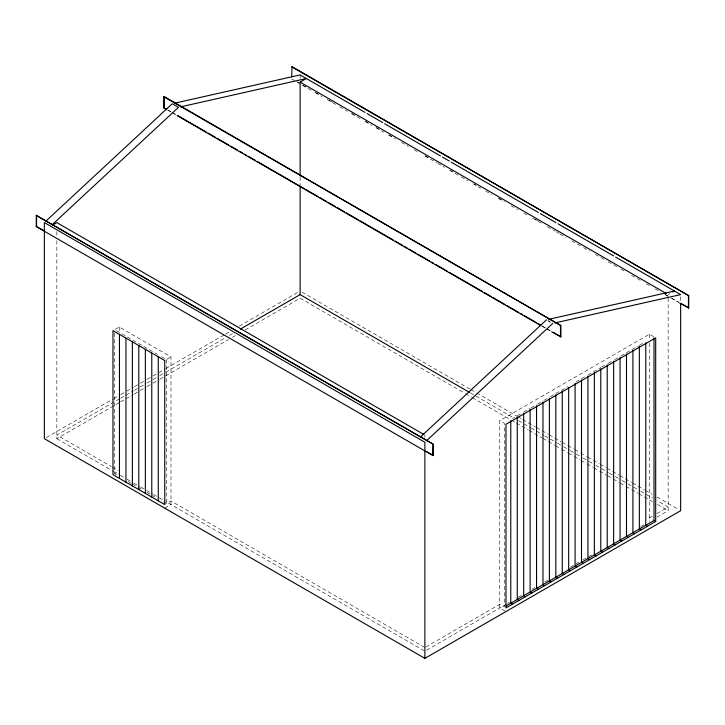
<?xml version="1.0" encoding="UTF-8"?>
<svg xmlns="http://www.w3.org/2000/svg" width="725" height="725" viewBox="0 0 725 725"><rect width="100%" height="100%" fill="white"/><g stroke="black" fill="none" stroke-linecap="round" stroke-linejoin="round"><path stroke-width="0.54" stroke-dasharray="3.62 2.72" d="M291.695 79.061L295.927 81.146M164.756 508.18L170.991 504.582L170.991 356.917L119.217 327.02L114.659 329.657L157.642 354.471M161.557 356.727L166.442 359.546L170.991 356.917M46.318 437.538L112.955 399.067M113.934 398.505L119.815 395.107M120.794 394.545L125.697 391.718M126.676 391.147L133.536 387.186M134.515 386.624L139.408 383.797M140.396 383.226L146.269 379.837M147.248 379.266L152.15 376.438M153.129 375.876L164.892 369.088M165.871 368.517L224.668 334.578M225.647 334.007L229.562 331.742M239.368 326.087L299.144 291.577M119.616 398.822L56.84 435.072L111.414 466.583M120.604 398.261L133.355 390.893M134.333 390.331L139.236 387.494M140.215 386.933L146.106 383.534M147.084 382.963L151.987 380.136M152.975 379.565L158.857 376.166M159.835 375.604L164.747 372.768M165.726 372.206L225.566 337.66M229.49 335.394L232.435 333.69M56.84 240.664L56.84 438.67L119.616 402.429M120.604 401.858L133.355 394.5M134.333 393.929L139.236 391.101M140.215 390.53L146.106 387.132M147.084 386.57L151.987 383.733M152.975 383.172L158.857 379.773M159.835 379.202L164.747 376.375M165.726 375.804L228.511 339.563M232.435 337.297L235.371 335.593M245.186 329.929L300.123 298.211L464.562 393.158M114.659 333.029L114.659 473.715L117.396 472.138M163.506 501.918L166.442 503.612L170.991 500.975L424.877 647.561M668.16 294.613L669.945 293.58M505.08 611.03L499.733 607.94L499.733 420.663L649.446 334.225L654.004 336.853M512.629 418.479L514.487 417.41M517.269 415.806L520.94 413.685M523.695 412.09L530.12 408.383M531.035 407.849L536.545 404.677M537.461 404.142L542.971 400.961M543.886 400.436L549.396 397.255M550.311 396.72L567.748 386.652M576.013 381.885L579.683 379.764M581.513 378.704L585.193 376.583M587.939 374.997L600.789 367.575M601.714 367.049L607.215 363.868M608.139 363.334L613.64 360.162M614.564 359.627L620.065 356.446M620.99 355.921L638.426 345.852M639.341 345.317L643.021 343.197M425.856 646.999L499.733 604.342L504.292 606.97L504.292 423.291L499.733 420.663M652.255 516.282L649.446 517.904L652.183 519.481M656.932 513.581L668.16 507.101L657.394 500.884M506.585 603.988L424.877 651.159L166.107 501.763M507.563 603.427L509.521 602.294M518.33 597.21L522.245 594.953M532.032 589.298L534.959 587.603M544.747 581.957L548.662 579.701M570.194 567.267L578.994 562.183M582.909 559.927L592.697 554.272M640.646 526.595L644.561 524.329M656.932 517.188L668.16 510.699L668.16 296.869M296.906 81.707L298.863 82.84M302.787 85.097L306.702 87.363M315.52 92.456L319.435 94.712M329.232 100.367L332.177 102.071M351.77 113.381L355.685 115.647M365.482 121.302L368.418 122.996M376.257 127.518L379.193 129.213M388.99 134.868L391.926 136.572M425.24 155.793L428.176 157.497M450.705 170.502L452.663 171.635M474.213 184.078L476.18 185.21M498.709 198.215L501.646 199.91M534.95 219.14L537.887 220.835M665.242 294.359L668.178 296.063M672.093 298.319L678.953 302.28M297.576 82.451L301.491 84.716M302.47 85.278L311.288 90.371M315.212 92.637L322.063 96.597M326.966 99.425L335.784 104.509M339.699 106.774L347.538 111.297M351.453 113.562L360.271 118.646M365.164 121.474L372.025 125.434M375.94 127.7L383.779 132.222M388.682 135.049L395.533 139.01M401.414 142.408L408.275 146.359M414.147 149.758L419.05 152.585M424.923 155.975L436.677 162.762M437.655 163.333L444.516 167.285M449.418 170.121L460.194 176.338M461.173 176.9L468.024 180.86M472.927 183.688L480.766 188.219M485.659 191.047L491.541 194.436M498.392 198.396L504.274 201.786M511.134 205.746L517.985 209.706M523.867 213.105L527.782 215.361M532.685 218.189L541.493 223.282M547.375 226.671L555.214 231.203M556.193 231.764L559.129 233.459M560.108 234.03L565.989 237.419M571.862 240.809L582.637 247.035M583.616 247.597L589.498 250.995M595.379 254.384L604.188 259.478M608.112 261.743L616.93 266.827M620.845 269.093L625.748 271.92M631.62 275.31L640.438 280.403M646.319 283.792L650.234 286.058M655.128 288.885L661.01 292.284M664.925 294.54L669.827 297.368M670.806 297.939L678.645 302.461M168.046 109.955L170.991 111.65M171.97 112.212L176.864 115.039M542.255 326.005L546.179 328.262M547.158 328.833L551.072 331.089M167.674 110.173L176.492 115.257M541.883 326.214L545.798 328.479M546.777 329.041L550.701 331.307M302.08 292.148L469.782 388.972M470.77 389.533L475.673 392.361M476.651 392.932L516.862 416.141M517.84 416.712L521.764 418.978M522.743 419.539L535.494 426.907M536.473 427.469L548.245 434.266M549.224 434.828L560.996 441.625M561.975 442.196L566.877 445.023M567.856 445.585L573.738 448.983M574.726 449.554L579.628 452.382M580.607 452.953L586.489 456.351M587.467 456.913L592.379 459.741M593.358 460.312L599.24 463.71M600.218 464.272L606.109 467.67M607.088 468.241L618.851 475.029M619.839 475.6L631.602 482.397M632.581 482.959L644.353 489.756M645.332 490.317L652.201 494.287M657.104 497.114L678.682 509.575M470.434 392.95L513.508 417.808M518.402 420.636L530.147 427.415M531.126 427.986L543.85 435.326M544.828 435.897L556.573 442.676M557.552 443.238L562.446 446.065M563.425 446.636L569.297 450.026M570.276 450.587L575.179 453.415M576.158 453.977L582.03 457.366M583.009 457.937L587.903 460.765M588.881 461.327L594.754 464.716M595.732 465.287L600.626 468.105M601.605 468.676L608.456 472.627M609.435 473.198L614.329 476.017M615.308 476.588L621.18 479.977M622.159 480.539L627.053 483.367M628.031 483.928L639.776 490.716M640.755 491.278L652.5 498.057M465.541 393.72L471.413 397.11M472.392 397.681L510.572 419.721M511.551 420.282L515.466 422.539M516.445 423.11L528.19 429.889M529.168 430.451L541.892 437.8M542.871 438.371L554.616 445.15M555.595 445.712L560.488 448.539M561.467 449.101L567.34 452.491M568.318 453.062L573.212 455.889M574.2 456.451L580.072 459.84M581.051 460.411L585.945 463.23M586.924 463.801L592.796 467.19M593.775 467.752L598.669 470.579M599.647 471.141L606.499 475.102M607.478 475.663L612.371 478.491M613.35 479.053L619.222 482.451M620.201 483.013L625.095 485.841M626.074 486.403L637.819 493.181M638.798 493.752L652.5 501.664M657.394 504.491L668.16 510.699M112.393 467.145L118.238 470.525M56.84 438.67L111.414 470.19M112.393 470.752L118.238 474.123M120.196 475.256L126.05 478.636M127.029 479.198L132.892 482.587M133.871 483.149L139.735 486.529M140.704 487.1L145.589 489.919M146.568 490.481L152.431 493.861M153.41 494.432L158.295 497.25M159.273 497.812L165.128 501.192M114.659 473.715L116.616 474.848M128.343 481.608L131.27 483.303M132.249 483.865L137.134 486.692M138.103 487.254L142.988 490.073M146.903 492.329L154.715 496.843M680.639 296.869L680.639 301.401M649.446 334.225L649.446 338.738M649.446 343.242L649.446 521.511M424.877 435.072L424.877 437.329M300.123 74.92L300.123 78.309M300.123 177.063L300.123 184.975M166.442 359.546L166.442 503.612M119.217 327.02L119.217 332.648M56.84 231.619L56.84 236.142"/><path stroke-width="1.09" d="M46.01 221.043L172.242 103.729M52.245 224.65L178.477 107.327L173.13 104.246M420.292 437.139L546.523 319.816M426.527 440.737L552.758 323.423M166.696 109.602L163.759 107.907L164.131 96.525L560.869 325.579L560.869 336.744L551.68 331.869M163.759 107.907L166.088 108.823M291.695 76.832L292.012 66.637L688.75 295.691L688.75 307.935L679.624 303.023M36.25 215.379L433.305 444.253L432.988 455.599L36.25 226.544L36.25 215.379L433.305 444.253M36.25 226.544L43.418 230.323M52.381 225.149L56.84 222.584L423.898 434.502M300.123 175.93L300.123 82.124L306.358 78.517L180.679 106.838M240.283 329.159L300.123 294.613L469.456 392.379M163.759 96.742L560.869 325.579M672.619 292.039L674.404 291.006L548.725 319.326M291.695 66.818L688.75 295.691M506.141 605.901L654.004 520.532L655.69 521.511L655.69 337.832L505.978 424.261L505.978 607.94L655.69 521.511M424.877 658.363L424.877 442.268L44.361 222.584L44.361 438.67L424.877 658.363L680.639 510.699L680.639 303.657M174.444 103.231L300.123 74.92L365.092 112.429M554.969 322.924L680.639 294.613L615.67 257.103M367.049 113.562L382.709 122.597M384.667 123.73L440.456 155.938M442.413 157.071L449.264 161.032M451.222 162.155L538.34 212.452M540.297 213.585L555.966 222.629M557.924 223.762L613.713 255.97M300.123 82.124L666.202 293.48M680.911 303.413L688.75 307.935M548.308 320.849L550.085 321.882M177.843 115.61L206.253 132.013M208.211 133.146L215.071 137.097M217.029 138.23L228.783 145.018M230.74 146.151L237.601 150.111M239.558 151.244L242.494 152.939M244.461 154.072L246.418 155.195M248.376 156.328L255.236 160.288M257.194 161.421L304.21 188.563M306.177 189.696L317.931 196.484M319.888 197.617L326.748 201.577M328.706 202.71L335.557 206.67M337.524 207.794L344.375 211.754M346.333 212.887L358.096 219.675M360.053 220.808L393.358 240.038M395.315 241.162L402.176 245.123M404.133 246.255L407.069 247.95M409.027 249.083L415.887 253.043M417.845 254.176L429.599 260.964M431.565 262.087L433.523 263.22M435.48 264.353L447.234 271.141M449.192 272.274L482.506 291.504M484.463 292.637L491.314 296.588M493.281 297.721L505.035 304.509M506.993 305.642L518.747 312.43M520.704 313.562L522.662 314.686M524.628 315.819L536.382 322.607M538.34 323.74L540.297 324.873M553.03 332.222L560.869 336.744M177.471 115.828L540.904 325.652M647.452 526.259L645.767 525.29L645.767 342.735M641.027 529.975L639.341 528.996L639.341 346.45M634.602 533.682L632.916 532.712L632.916 350.157M628.176 537.388L626.491 536.418L626.491 353.863M621.751 541.104L620.065 540.125L620.065 357.579M615.326 544.81L613.64 543.841L613.64 361.286M608.9 548.517L607.215 547.547L607.215 364.992M602.475 552.232L600.789 551.254L600.789 368.708M426.445 451.458L433.305 455.418M596.05 555.939L594.364 554.969L594.364 372.414M589.624 559.646L587.939 558.676L587.939 376.121M583.199 563.361L581.513 562.382L581.513 379.837M576.774 567.068L575.097 566.098L575.097 383.543M570.348 570.774L568.672 569.805L568.672 387.25M563.923 574.49L562.247 573.511L562.247 390.965M557.498 578.197L555.821 577.227L555.821 394.672M551.072 581.903L549.396 580.933L549.396 398.378M544.647 585.619L542.971 584.64L542.971 402.094M538.222 589.325L536.545 588.356L536.545 405.801M531.797 593.032L530.12 592.062L530.12 409.507M525.371 596.748L523.695 595.769L523.695 413.223M518.946 600.454L517.269 599.484L517.269 416.929M512.466 604.197L510.781 603.227L510.781 420.672M688.442 295.873L688.442 308.116M654.004 337.986L654.004 520.532M560.498 325.797L560.498 336.962M432.988 444.434L432.988 455.599M300.123 186.108L300.123 294.613M164.131 96.525L164.131 107.69M158.267 356.772L158.267 500.839M151.779 353.03L151.779 497.087M145.353 349.314L145.353 493.381M138.801 345.535L138.801 489.602M132.376 341.828L132.376 485.886M125.951 338.113L125.951 482.179M119.462 334.37L119.462 478.437M36.558 215.198L36.558 226.363M164.756 360.515L112.982 330.627L112.982 474.685L164.756 504.582L164.756 360.515"/></g></svg>
